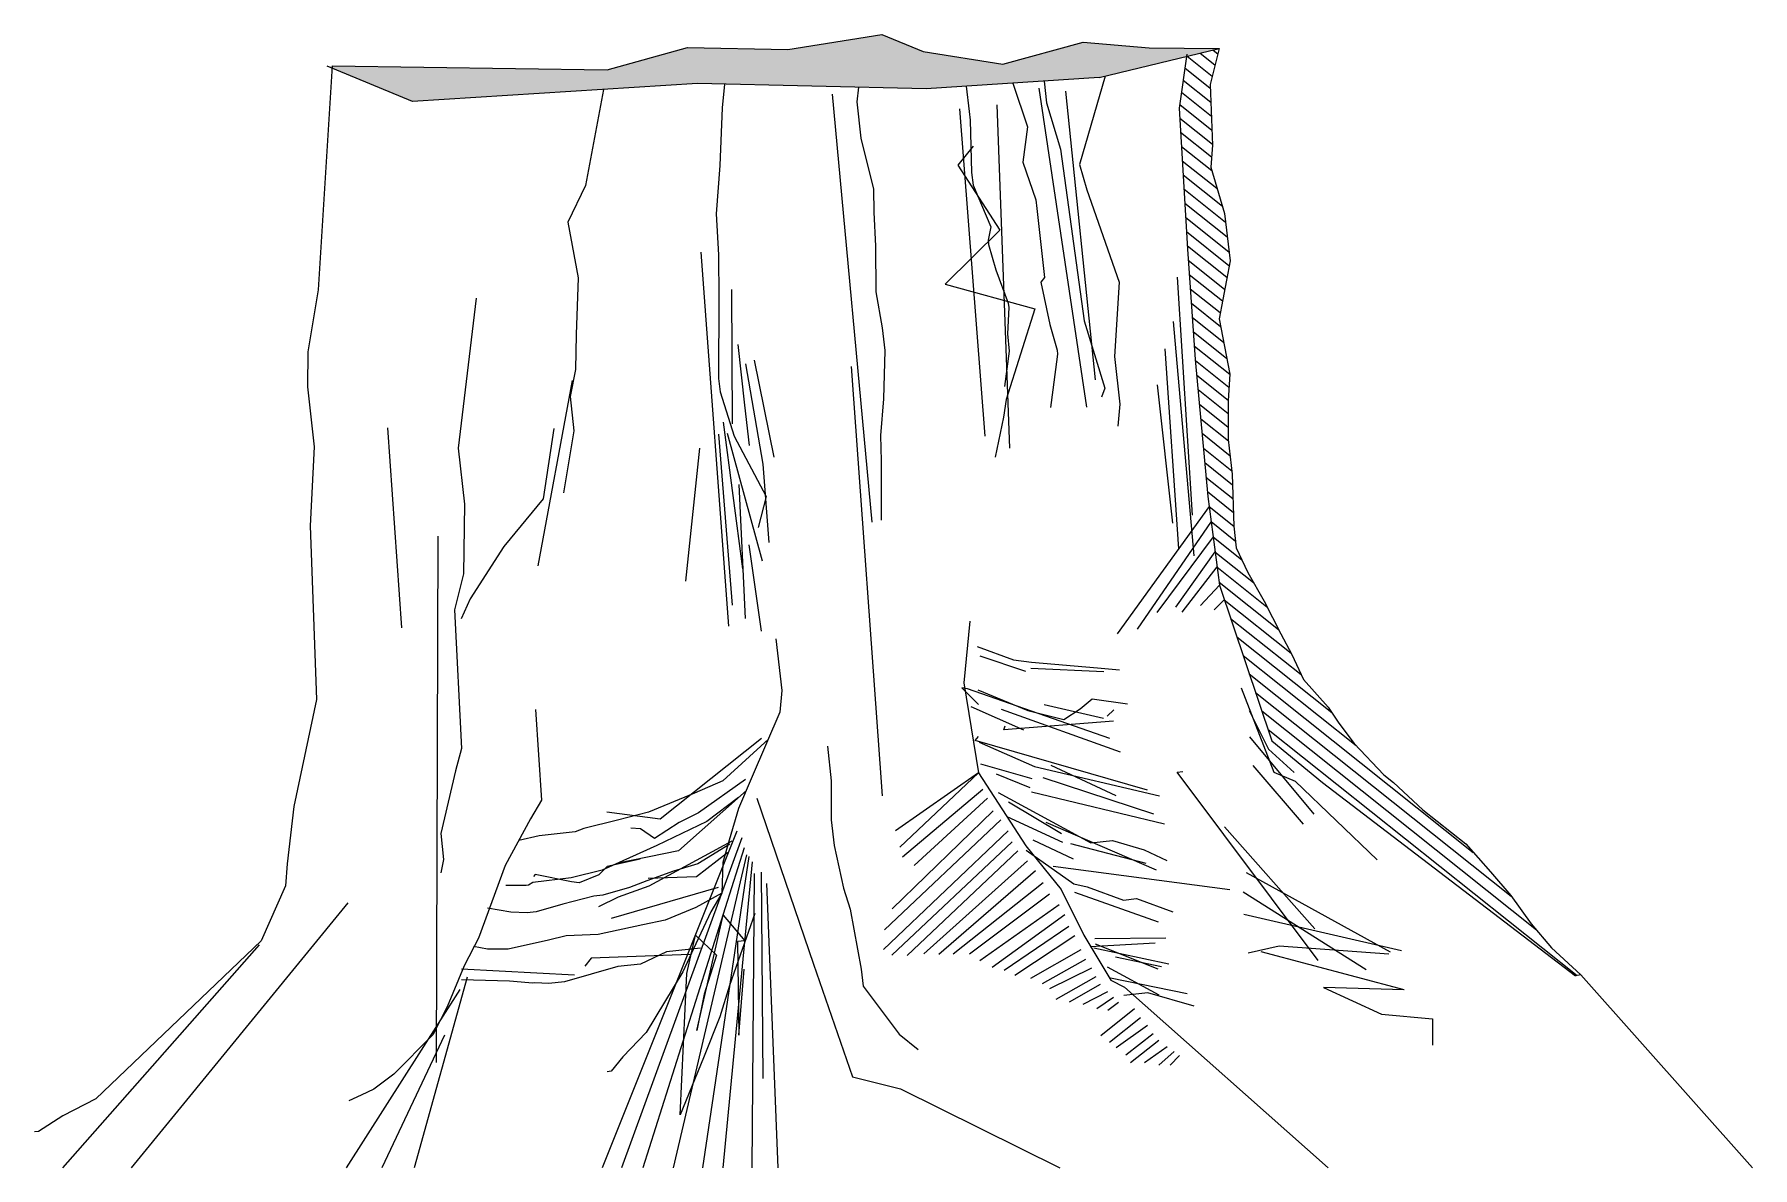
# Model space of a CAD drawing. Extents: x -0.45 to 0.56, y 0 to 0.67.
import ezdxf

# ---------------------------------------------------------------- set-up
doc = ezdxf.new("R2010")
doc.units = 0
doc.header["$LTSCALE"] = 0.0006
doc.header["$MEASUREMENT"] = 0
doc.layers.get('0').update_dxf_attribs({"linetype": 'CONTINUOUS'})

msp = doc.modelspace()

# ---------------------------------------------------------------- linework, layer by layer
at = {"color": 0}
for p, q in [((0.2359, 0.6612), (0.2446, 0.6543)), ((0.2436, 0.6631), (0.2463, 0.6609)), ((0.2268, 0.6525), (0.2418, 0.6405)), ((0.2282, 0.6594), (0.2429, 0.6476)), ((0.2258, 0.6453), (0.2421, 0.6323)), ((0.2238, 0.6309), (0.2428, 0.6158)), ((0.2248, 0.6381), (0.2425, 0.624)), ((0.2238, 0.6229), (0.2432, 0.6075)), ((0.2243, 0.6145), (0.2426, 0.5999)), ((0.2248, 0.6061), (0.2427, 0.5919)), ((0.2253, 0.5977), (0.2458, 0.5814)), ((0.2258, 0.5894), (0.249, 0.5709)), ((0.2263, 0.581), (0.2509, 0.5614)), ((0.2268, 0.5726), (0.2519, 0.5526)), ((0.2273, 0.5642), (0.2529, 0.5438)), ((0.2278, 0.5558), (0.2529, 0.5357)), ((0.2283, 0.5474), (0.2516, 0.5288)), ((0.2288, 0.539), (0.2503, 0.5218)), ((0.2294, 0.5305), (0.249, 0.5149)), ((0.23, 0.522), (0.2477, 0.5079)), ((0.2307, 0.5135), (0.2479, 0.4998)), ((0.2313, 0.5051), (0.2497, 0.4904)), ((0.2319, 0.4966), (0.2515, 0.4809)), ((0.2325, 0.4881), (0.2533, 0.4715)), ((0.2331, 0.4796), (0.2529, 0.4638)), ((0.2339, 0.471), (0.2525, 0.4562)), ((0.2347, 0.4624), (0.2525, 0.4482)), ((0.2354, 0.4538), (0.2525, 0.4402)), ((0.2362, 0.4452), (0.2526, 0.4321)), ((0.237, 0.4366), (0.2536, 0.4233)), ((0.2378, 0.4279), (0.2546, 0.4145)), ((0.2386, 0.4193), (0.255, 0.4062)), ((0.2393, 0.4107), (0.2552, 0.398)), ((0.2401, 0.4021), (0.2555, 0.3898)), ((0.2412, 0.3933), (0.2557, 0.3817)), ((0.2423, 0.3844), (0.2567, 0.3729)), ((0.2435, 0.3754), (0.2605, 0.3619)), ((0.2446, 0.3665), (0.2674, 0.3484)), ((0.2458, 0.3576), (0.2753, 0.3341)), ((0.247, 0.3487), (0.2822, 0.3206)), ((0.2501, 0.3382), (0.2896, 0.3067)), ((0.2538, 0.3272), (0.2955, 0.294)), ((0.2575, 0.3163), (0.3137, 0.2715)), ((0.2612, 0.3053), (0.3281, 0.252)), ((0.2649, 0.2944), (0.3973, 0.1889)), ((0.2686, 0.2835), (0.4197, 0.163)), ((0.2723, 0.2725), (0.4347, 0.1431)), ((0.276, 0.2616), (0.4586, 0.1161))]:
    msp.add_line(p, q, dxfattribs=at)
for points in [[(-0.2771, 0.6537), (-0.1146, 0.6514), (-0.0672, 0.6645), (-0.0079, 0.6635), (0.0478, 0.6723), (0.0721, 0.6622), (0.1193, 0.6547), (0.1668, 0.6678), (0.2058, 0.6644), (0.247, 0.6639), (0.2417, 0.6428), (0.2432, 0.6069), (0.2421, 0.5939), (0.2503, 0.5665), (0.2535, 0.5385), (0.247, 0.5043), (0.2533, 0.4716), (0.2525, 0.456), (0.2525, 0.4329), (0.2548, 0.4125), (0.2557, 0.3817), (0.2572, 0.369), (0.264, 0.3544), (0.2736, 0.3374), (0.2835, 0.318), (0.2901, 0.3058), (0.2969, 0.2911), (0.3116, 0.2748), (0.3178, 0.2652), (0.3269, 0.2533), (0.3444, 0.2347), (0.3501, 0.2302), (0.3674, 0.2141), (0.3928, 0.1939), (0.4075, 0.1775), (0.4194, 0.1634), (0.4316, 0.1467), (0.4435, 0.1326), (0.4608, 0.1166)], [(0.1762, 0.6468), (0.247, 0.6639)], [(0.228, 0.6607), (0.2235, 0.6287), (0.2284, 0.5455), (0.233, 0.4803), (0.2404, 0.3992), (0.2472, 0.3468), (0.2783, 0.2549), (0.3081, 0.2303), (0.3357, 0.2091), (0.4578, 0.1159)], [(-0.2771, 0.6537), (-0.2799, 0.6096), (-0.2854, 0.5214), (-0.2915, 0.4847), (-0.2918, 0.4641), (-0.2878, 0.4285), (-0.2886, 0.413), (-0.2902, 0.3819), (-0.2864, 0.2793), (-0.2998, 0.216), (-0.3037, 0.1821), (-0.3048, 0.1691), (-0.3192, 0.1366), (-0.4168, 0.0432), (-0.4363, 0.0333), (-0.4507, 0.0239), (-0.4532, 0.0237)], [(0.1762, 0.6468), (0.0739, 0.6402), (-0.0612, 0.6433), (-0.2296, 0.6326), (-0.2802, 0.6535)], [(-0.0453, 0.6429), (-0.0466, 0.6289), (-0.0481, 0.5949), (-0.0503, 0.5663), (-0.0489, 0.5421), (-0.0487, 0.5164), (-0.0488, 0.469), (-0.0479, 0.461), (-0.0395, 0.4349), (-0.0206, 0.3992), (-0.0253, 0.381)], [(0.034, 0.6411), (0.0329, 0.6325), (0.0353, 0.6111), (0.0428, 0.5808), (0.0429, 0.5673), (0.0439, 0.5471), (0.0442, 0.5201), (0.0479, 0.4989), (0.0495, 0.4855), (0.0486, 0.457), (0.047, 0.4352), (0.0473, 0.4204), (0.0473, 0.3852)], [(0.0976, 0.6418), (0.0993, 0.6267), (0.0999, 0.6216), (0.1008, 0.5908), (0.1016, 0.5832), (0.1121, 0.5586), (0.1105, 0.5507), (0.1108, 0.5482), (0.115, 0.5332), (0.1224, 0.5134), (0.1227, 0.5109), (0.1219, 0.4954), (0.123, 0.4852), (0.1202, 0.4643)], [(0.1251, 0.6435), (0.1338, 0.6177), (0.131, 0.5968), (0.1387, 0.5745), (0.1393, 0.5694), (0.1438, 0.5287), (0.1416, 0.5259), (0.147, 0.5008), (0.1513, 0.4858), (0.1516, 0.4833), (0.1488, 0.4623), (0.1474, 0.4519)], [(0.1405, 0.6405), (0.1687, 0.452)], [(0.1436, 0.6447), (0.1451, 0.6318), (0.1533, 0.6045), (0.1673, 0.5031), (0.1796, 0.4633), (0.1776, 0.4579)], [(0.1798, 0.6476), (0.1646, 0.5954), (0.1689, 0.5805), (0.1879, 0.526), (0.1852, 0.4819), (0.1883, 0.4539), (0.1872, 0.4409)], [(-0.1168, 0.6398), (-0.1275, 0.583), (-0.1379, 0.5613), (-0.1317, 0.5285), (-0.133, 0.4949), (-0.1333, 0.4743), (-0.1366, 0.4584), (-0.1343, 0.4381), (-0.1405, 0.4014)], [(0.0183, 0.6371), (0.0417, 0.3841)], [(0.1157, 0.6308), (0.1231, 0.4278)], [(0.1563, 0.6388), (0.1738, 0.4681)], [(0.0936, 0.6283), (0.1085, 0.4348)], [(0.1016, 0.6063), (0.0926, 0.595), (0.1175, 0.5566), (0.0851, 0.5247), (0.1382, 0.5101), (0.1211, 0.4566), (0.1197, 0.4462), (0.1146, 0.4225)], [(-0.0592, 0.5437), (-0.0429, 0.3227)], [(0.2222, 0.5288), (0.2312, 0.3882)], [(-0.0412, 0.5215), (-0.0408, 0.4421)], [(-0.1921, 0.5165), (-0.2027, 0.4278), (-0.199, 0.3948), (-0.1995, 0.3535), (-0.2048, 0.3323), (-0.2007, 0.2504), (-0.2043, 0.2371), (-0.213, 0.2001), (-0.2113, 0.1848), (-0.213, 0.1769)], [(0.22, 0.5027), (0.2322, 0.3641)], [(-0.0375, 0.4891), (-0.0335, 0.4533), (-0.0308, 0.4294)], [(-0.0328, 0.4776), (-0.0226, 0.4183), (-0.0191, 0.372)], [(-0.0278, 0.4798), (-0.0162, 0.4224)], [(0.2149, 0.4865), (0.2231, 0.3683)], [(-0.1353, 0.4677), (-0.1557, 0.3583)], [(0.0296, 0.476), (0.0479, 0.2224)], [(0.2104, 0.4653), (0.2196, 0.3834)], [(-0.2444, 0.4399), (-0.2362, 0.3216)], [(-0.1461, 0.4395), (-0.1524, 0.3978), (-0.1758, 0.3697), (-0.1956, 0.3387), (-0.2009, 0.327)], [(-0.0461, 0.4432), (-0.0346, 0.3564)], [(-0.06, 0.4279), (-0.0683, 0.3492)], [(-0.0488, 0.436), (-0.0408, 0.335)], [(-0.0437, 0.4366), (-0.0231, 0.3612)], [(-0.0368, 0.4063), (-0.033, 0.3272)], [(0.2412, 0.3933), (0.1868, 0.318)], [(-0.2147, 0.3758), (-0.2158, 0.0648)], [(0.2423, 0.3844), (0.1986, 0.3208)], [(-0.031, 0.3707), (-0.0236, 0.3197)], [(0.2435, 0.3754), (0.2102, 0.3306)], [(0.2446, 0.3665), (0.2212, 0.3339)], [(0.2458, 0.3576), (0.2251, 0.3308)], [(0.2472, 0.3468), (0.236, 0.3349)], [(0.2501, 0.3382), (0.2441, 0.3323)], [(0.0998, 0.3255), (0.0962, 0.2891), (0.1048, 0.236), (0.1329, 0.1928), (0.1538, 0.1669), (0.1671, 0.1401), (0.183, 0.1135), (0.1912, 0.1093), (0.3115, 0.0026)], [(-0.0149, 0.3152), (-0.0114, 0.2846), (-0.0125, 0.2717), (-0.0289, 0.2338), (-0.037, 0.2148), (-0.0426, 0.1962), (-0.0463, 0.1829), (-0.0468, 0.1648), (-0.0533, 0.1538), (-0.0637, 0.132), (-0.0699, 0.1184), (-0.0916, 0.0825), (-0.1054, 0.0681), (-0.1122, 0.0596), (-0.1147, 0.0593)], [(0.1041, 0.3106), (0.1256, 0.3027), (0.1361, 0.3013), (0.1751, 0.298), (0.1881, 0.2969)], [(0.1328, 0.2959), (0.1059, 0.3049)], [(0.179, 0.2957), (0.1357, 0.2975)], [(0.1824, 0.2563), (0.0983, 0.2855), (0.0949, 0.2862), (0.1049, 0.2763)], [(0.1044, 0.2849), (0.1341, 0.2728), (0.1553, 0.2674), (0.1649, 0.2737), (0.172, 0.2796), (0.1929, 0.2768), (0.1929, 0.2768)], [(0.26, 0.2861), (0.2794, 0.2364), (0.2921, 0.231), (0.3405, 0.1846)], [(0.1316, 0.2612), (0.1006, 0.275)], [(0.1788, 0.268), (0.1436, 0.2762)], [(-0.1569, 0.2734), (-0.1534, 0.2197), (-0.1599, 0.2087), (-0.1749, 0.1812), (-0.1906, 0.1383), (-0.1991, 0.1219), (-0.2092, 0.0976), (-0.2176, 0.0812), (-0.2408, 0.0579), (-0.2526, 0.0489), (-0.26, 0.0455), (-0.2673, 0.0421)], [(0.1888, 0.2481), (0.1185, 0.2734)], [(0.1846, 0.2665), (0.1198, 0.2614), (0.1207, 0.2637)], [(0.1849, 0.2732), (0.1809, 0.2694)], [(0.2649, 0.2728), (0.2762, 0.2499), (0.2915, 0.2361)], [(-0.0193, 0.2559), (-0.0463, 0.2312), (-0.0631, 0.2239), (-0.0902, 0.2127), (-0.1086, 0.208), (-0.1284, 0.203), (-0.1336, 0.2011), (-0.1549, 0.1987), (-0.1668, 0.196)], [(-0.0235, 0.2563), (-0.0834, 0.2085), (-0.1149, 0.2127)], [(0.2047, 0.2256), (0.1028, 0.255), (0.1048, 0.2575)], [(0.1053, 0.2541), (0.1379, 0.2397), (0.2119, 0.2223)], [(0.265, 0.2573), (0.303, 0.2115)], [(0.0155, 0.2516), (0.0178, 0.2313), (0.0178, 0.2081), (0.0195, 0.1929), (0.025, 0.1678), (0.0289, 0.1553), (0.0355, 0.12), (0.0366, 0.1099), (0.0579, 0.0814), (0.0692, 0.0724)], [(0.1048, 0.236), (0.0558, 0.2016)], [(0.1048, 0.236), (0.0583, 0.1921)], [(0.1365, 0.2324), (0.1062, 0.2411)], [(0.1354, 0.2271), (0.1155, 0.2352)], [(0.1862, 0.2224), (0.1477, 0.2402)], [(0.3057, 0.1251), (0.2223, 0.2364), (0.2256, 0.2368)], [(0.2669, 0.2402), (0.2967, 0.2056)], [(-0.0322, 0.2254), (-0.0725, 0.1898), (-0.1082, 0.1825)], [(-0.0329, 0.2319), (-0.0606, 0.2122), (-0.0721, 0.2065), (-0.0866, 0.1971), (-0.095, 0.2028), (-0.1006, 0.2033)], [(0.1074, 0.2261), (0.06, 0.186)], [(0.1164, 0.2244), (0.1713, 0.1946), (0.184, 0.196), (0.2027, 0.1904), (0.2162, 0.1842)], [(0.2147, 0.2056), (0.1362, 0.2245)], [(0.2085, 0.2116), (0.143, 0.233)], [(-0.0371, 0.2214), (-0.0558, 0.2072), (-0.0853, 0.193), (-0.1175, 0.1785), (-0.1359, 0.1738), (-0.1586, 0.1712), (-0.1611, 0.1696), (-0.1625, 0.1694), (-0.1746, 0.1694)], [(-0.0262, 0.2209), (0.0073, 0.1228), (0.0304, 0.0563), (0.0588, 0.0491), (0.1529, 0.0026)], [(0.1136, 0.2135), (0.0539, 0.1556)], [(0.1102, 0.2209), (0.0669, 0.1812)], [(0.154, 0.1998), (0.1225, 0.2187)], [(0.118, 0.2082), (0.0493, 0.1432)], [(0.1546, 0.1947), (0.1218, 0.21)], [(0.21, 0.1785), (0.1448, 0.2066)], [(0.3036, 0.1437), (0.2503, 0.2041)], [(-0.0421, 0.1938), (-0.0611, 0.1822), (-0.0755, 0.1779), (-0.0911, 0.1721), (-0.1014, 0.1682), (-0.1172, 0.1637), (-0.1225, 0.1631), (-0.1409, 0.1583), (-0.1567, 0.1538), (-0.162, 0.1532), (-0.1715, 0.1535), (-0.1853, 0.156)], [(-0.041, 0.1956), (-0.0901, 0.169), (-0.1081, 0.1625), (-0.1197, 0.1568)], [(-0.038, 0.2015), (-0.1175, 0.0026)], [(-0.0351, 0.1976), (-0.1062, 0.0026)], [(0.1223, 0.2016), (0.0486, 0.1316)], [(0.1247, 0.1951), (0.0537, 0.1281)], [(0.1609, 0.185), (0.1372, 0.1962)], [(0.204, 0.1823), (0.1595, 0.1939)], [(-0.0952, 0.185), (-0.1146, 0.1806), (-0.1196, 0.1756), (-0.1312, 0.171), (-0.1357, 0.1716), (-0.1572, 0.1758), (-0.1582, 0.1746)], [(-0.0336, 0.1916), (-0.0935, 0.0026)], [(-0.0436, 0.1887), (-0.0619, 0.1744), (-0.0905, 0.1734)], [(-0.0323, 0.1875), (-0.0757, 0.0026)], [(-0.0309, 0.1865), (-0.0583, 0.0026)], [(-0.0289, 0.1834), (-0.0462, 0.0026)], [(0.1281, 0.1899), (0.0626, 0.1279)], [(0.1338, 0.184), (0.0725, 0.129)], [(0.1331, 0.1903), (0.1612, 0.1703), (0.1691, 0.1686), (0.1906, 0.1607), (0.1982, 0.1616), (0.2197, 0.1537)], [(-0.0277, 0.1764), (-0.0292, 0.0026)], [(-0.0237, 0.1773), (-0.0227, 0.0552)], [(0.1385, 0.178), (0.0814, 0.1285)], [(0.2534, 0.1668), (0.1489, 0.1805)], [(0.3483, 0.1299), (0.2633, 0.1768)], [(-0.0469, 0.1649), (-0.0622, 0.1564), (-0.0803, 0.1489), (-0.0935, 0.1461), (-0.12, 0.1404), (-0.1388, 0.1396), (-0.1493, 0.1371), (-0.1731, 0.1317), (-0.1853, 0.1317), (-0.1936, 0.1334)], [(-0.049, 0.1681), (-0.1122, 0.1499)], [(-0.0204, 0.1706), (-0.0138, 0.0026)], [(0.1431, 0.171), (0.0899, 0.1287)], [(0.1469, 0.1643), (0.0995, 0.1287)], [(0.2113, 0.1477), (0.1617, 0.1653)], [(0.334, 0.1195), (0.2613, 0.1655)], [(-0.2679, 0.1591), (-0.3959, 0.0026)], [(-0.0273, 0.1528), (-0.0424, 0.1102), (-0.0481, 0.0918), (-0.0576, 0.0675), (-0.0715, 0.0338), (-0.0676, 0.1173), (-0.0624, 0.14), (-0.05, 0.1281), (-0.0574, 0.1052), (-0.0616, 0.0836), (-0.046, 0.1518), (-0.0333, 0.1367), (-0.0376, 0.1362), (-0.0369, 0.0809), (-0.0336, 0.12)], [(0.1526, 0.1579), (0.1057, 0.1249)], [(0.1558, 0.152), (0.113, 0.1209)], [(0.1583, 0.1452), (0.12, 0.1192)], [(0.3549, 0.1307), (0.2617, 0.1523)], [(-0.3204, 0.1342), (-0.4366, 0.0026)], [(-0.0595, 0.1323), (-0.0795, 0.1301), (-0.095, 0.1229), (-0.1083, 0.1214), (-0.1398, 0.1124), (-0.1492, 0.1114), (-0.1573, 0.1118), (-0.1587, 0.1117), (-0.1655, 0.1123), (-0.1723, 0.1128), (-0.2008, 0.1137)], [(0.1617, 0.1396), (0.1264, 0.1162)], [(0.2093, 0.1353), (0.1708, 0.1331)], [(0.2174, 0.1229), (0.1731, 0.1323)], [(0.2156, 0.1382), (0.1736, 0.1379)], [(0.2111, 0.12), (0.174, 0.1346)], [(0.3474, 0.1287), (0.2826, 0.1336), (0.2643, 0.1293)], [(-0.0656, 0.1286), (-0.124, 0.1264), (-0.1279, 0.1216)], [(0.1654, 0.1314), (0.1356, 0.1144)], [(0.1681, 0.1257), (0.1425, 0.1112)], [(0.2131, 0.1213), (0.1859, 0.1271)], [(0.3564, 0.1076), (0.2719, 0.1302)], [(-0.1973, 0.1152), (-0.2288, 0.0026)], [(-0.1339, 0.1164), (-0.2008, 0.12)], [(0.1717, 0.1205), (0.1469, 0.1082)], [(0.1741, 0.1153), (0.1506, 0.102)], [(0.2117, 0.1045), (0.1811, 0.121)], [(0.2282, 0.1053), (0.1829, 0.1146)], [(0.4608, 0.1166), (0.4578, 0.1159)], [(0.4608, 0.1166), (0.5624, 0.0026)], [(-0.2017, 0.1078), (-0.2689, 0.0026)], [(0.1768, 0.1108), (0.1584, 0.1004)], [(0.1811, 0.1065), (0.1666, 0.099)], [(0.1847, 0.1031), (0.1747, 0.0964)], [(0.2324, 0.098), (0.2049, 0.106), (0.1907, 0.1044)], [(0.3564, 0.1076), (0.3088, 0.109), (0.343, 0.0933), (0.3732, 0.0906), (0.3732, 0.0749)], [(0.197, 0.0964), (0.1771, 0.0806)], [(0.1876, 0.1002), (0.1813, 0.0954)], [(0.2005, 0.0911), (0.1822, 0.0766)], [(0.2048, 0.0866), (0.1863, 0.0735)], [(0.208, 0.0817), (0.192, 0.0691)], [(-0.2107, 0.0809), (-0.2479, 0.0026)], [(0.2114, 0.0777), (0.1947, 0.0646)], [(0.2163, 0.0741), (0.203, 0.0645)], [(0.2204, 0.0713), (0.2115, 0.0632)], [(0.2237, 0.0689), (0.2182, 0.0632)]]:
    msp.add_lwpolyline(points)
for points in [[(-0.0079, 0.6635), (0.0739, 0.6402), (0.0478, 0.6723), (0.0976, 0.6418)], [(0.0478, 0.6723), (0.0976, 0.6418), (0.0721, 0.6622), (0.1251, 0.6435)], [(-0.1146, 0.6514), (-0.1168, 0.6398), (-0.0672, 0.6645), (-0.0612, 0.6433)], [(-0.0672, 0.6645), (-0.0612, 0.6433), (-0.0079, 0.6635), (-0.0612, 0.6433)], [(-0.0079, 0.6635), (-0.0612, 0.6433), (-0.0079, 0.6635), (0.0739, 0.6402)], [(0.0721, 0.6622), (0.1251, 0.6435), (0.1193, 0.6547), (0.1251, 0.6435)], [(0.1193, 0.6547), (0.1251, 0.6435), (0.1668, 0.6678), (0.1762, 0.6468)], [(0.1668, 0.6678), (0.1762, 0.6468), (0.2058, 0.6644), (0.2282, 0.6594)], [(0.2058, 0.6644), (0.2282, 0.6594), (0.247, 0.6639)], [(-0.2802, 0.6535), (-0.2296, 0.6326), (-0.1146, 0.6514), (-0.1168, 0.6398)]]:
    msp.add_solid(points)

doc.saveas('drawing.dxf')
